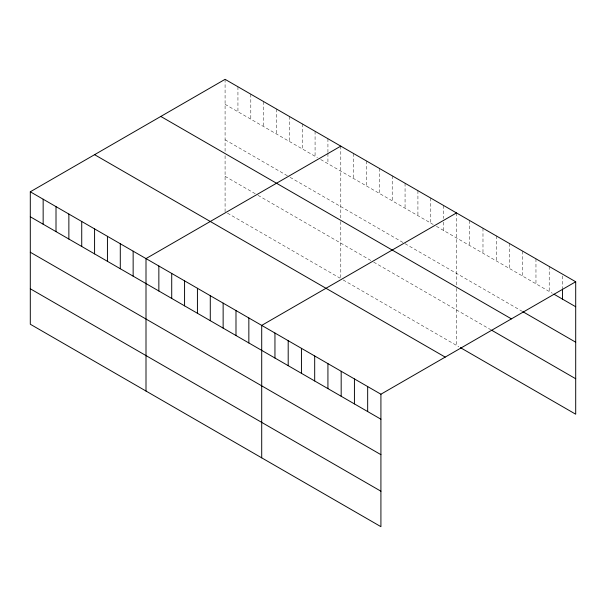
<?xml version="1.0" encoding="UTF-8"?>
<svg xmlns="http://www.w3.org/2000/svg" width="606" height="606" viewBox="0 0 606 606"><rect width="100%" height="100%" fill="white"/><g stroke="black" fill="none" stroke-linecap="round" stroke-linejoin="round"><path stroke-width="0.45" stroke-dasharray="3.03 2.27" d="M225.084 104.323L317.483 157.674M320.703 159.529L433.192 224.47M436.403 226.326L552.324 293.251M225.084 139.781L289.365 176.899M290.168 177.361L404.263 243.233M405.066 243.695L521.94 311.173M225.084 176.323L257.224 194.874M258.027 195.344L372.925 261.678M373.728 262.14L490.777 329.717M227.492 213.176L339.989 278.124M343.201 279.98L458.825 346.738M562.451 275.957L562.451 287.994M549.21 266.466L549.21 291.456M535.962 258.815L535.962 283.805M522.72 251.172L522.72 276.162M509.472 243.521L509.472 268.511M496.231 235.87L496.231 260.868M482.982 228.227L482.982 253.217M469.733 220.576L469.733 245.574M456.492 212.933L456.492 285.562M456.492 288.373L456.492 345.382M443.637 205.51L443.637 218.471M443.637 222.167L443.637 230.5M430.783 198.086L430.783 223.076M417.92 190.663L417.92 215.66M405.066 183.247L405.066 208.237M392.211 175.823L392.211 200.813M379.356 168.4L379.356 193.39M366.501 160.976L366.501 185.966M353.646 153.553L353.646 178.543M340.792 146.129L340.792 217.827M340.792 221.576L340.792 277.677M327.929 138.713L327.929 152.591M327.929 153.523L327.929 163.703M315.075 131.29L315.075 156.28M302.22 123.866L302.22 148.856M289.365 116.443L289.365 141.433M276.51 109.019L276.51 134.009M263.655 101.596L263.655 126.586M250.801 94.172L250.801 119.17M237.938 86.756L237.938 111.746M225.084 79.333L225.084 151.962M225.084 155.712L225.084 211.782"/><path stroke-width="0.91" d="M30.3 191.791L380.916 394.218L380.916 526.667L30.3 324.24L30.3 191.791L225.084 79.333L575.7 281.76L575.7 414.209L460.386 347.632M340.792 146.129L146.001 258.588L146.001 391.044M456.492 212.933L261.709 325.392L261.709 457.841M380.916 394.218L575.7 281.76M553.884 294.152L575.7 306.75M522.72 311.62L575.7 342.208M160.81 116.443L511.419 318.87M491.549 330.164L575.7 378.75M94.581 154.681L445.19 357.101M30.3 216.781L380.916 419.208M30.3 252.24L380.916 454.667M30.3 288.782L380.916 491.208M562.451 288.918L562.451 299.099M367.668 386.567L367.668 411.557M354.427 378.924L354.427 403.914M341.178 371.273L341.178 396.263M327.929 363.63L327.929 388.62M314.688 355.98L314.688 380.969M301.44 348.329L301.44 373.326M288.198 340.686L288.198 365.676M274.95 333.035L274.95 358.032M248.846 317.968L248.846 342.958M235.992 310.545L235.992 335.535M223.137 303.121L223.137 328.119M210.282 295.705L210.282 320.695M197.427 288.282L197.427 313.272M184.572 280.858L184.572 305.848M171.718 273.435L171.718 298.425M158.855 266.011L158.855 291.001M133.146 251.172L133.146 276.162M120.291 243.748L120.291 268.738M107.436 236.325L107.436 261.315M94.581 228.901L94.581 253.891M81.727 221.478L81.727 246.468M68.864 214.054L68.864 239.044M56.01 206.631L56.01 231.628M43.155 199.215L43.155 224.205"/></g></svg>
